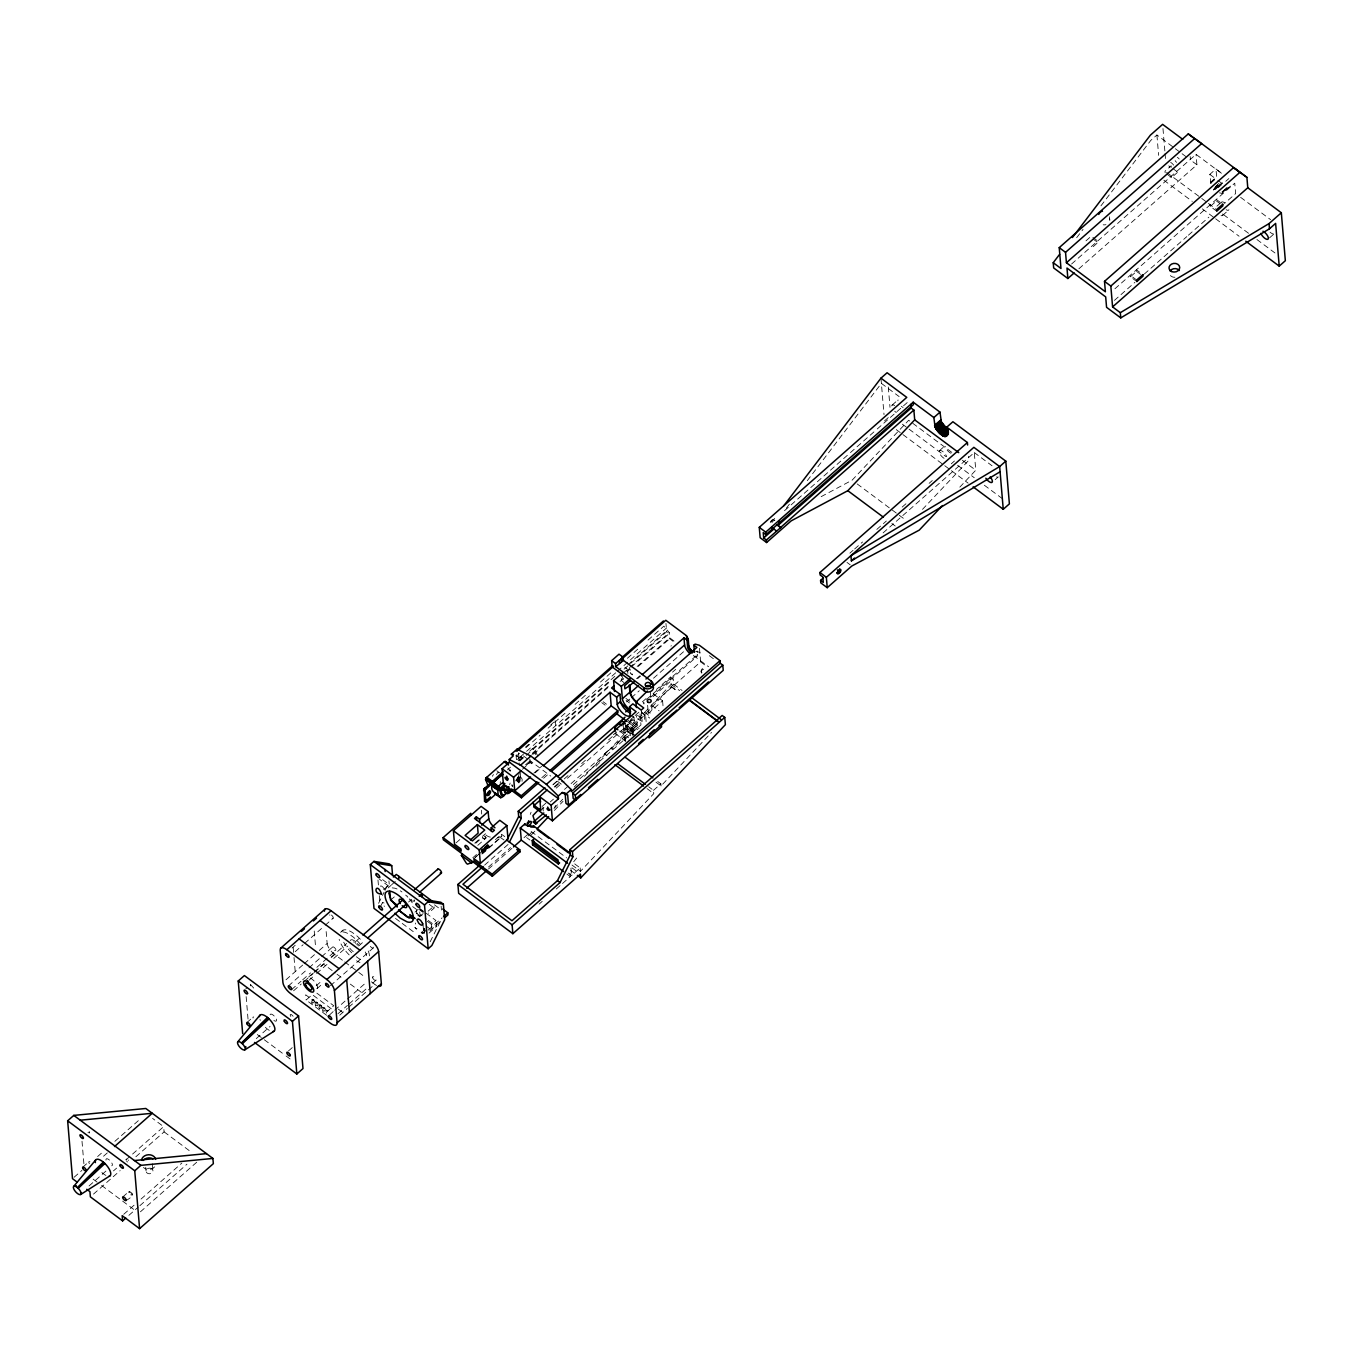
<?xml version="1.0" encoding="UTF-8"?>
<svg xmlns="http://www.w3.org/2000/svg" width="1353" height="1353" viewBox="0 0 1353 1353"><rect width="100%" height="100%" fill="white"/><g stroke="black" fill="none" stroke-linecap="round" stroke-linejoin="round"><path stroke-width="0.75" stroke-dasharray="5 3.75" d="M311.765 1000.171C313.389 996.738 315.993 1003.385 313.236 1004.027C310.108 1002.556 312.053 1000.611 313.896 999.901M312.036 1003.3L312.966 1002.302L314.15 1003.03M530.258 814.405L531.069 812.24M519.366 781.324L520.939 771.362M89.535 1132.833L89.146 1131.446M519.434 772.275L517.489 781.442L518.892 782.947M520.719 773.239L519.62 781.408L516.592 779.26M315.418 1002.81C317.245 999.512 319.629 1006.361 316.771 1006.75C313.862 1005.008 315.503 1003.266 317.549 1002.708M315.672 1005.939L316.72 1005.008L317.82 1005.837M319.071 1005.533C320.898 1002.235 323.282 1009.084 320.424 1009.473C317.515 1007.714 319.156 1005.989 321.202 1005.414M319.325 1008.645L320.373 1007.731L321.473 1008.543M322.724 1008.239C324.534 1004.958 326.936 1011.807 324.077 1012.179C321.168 1010.437 322.809 1008.712 324.855 1008.137M322.978 1011.367L324.027 1010.454L325.126 1011.266M326.377 1010.962C331.096 1009.423 324.382 1012.264 326.631 1014.09M1223.315 191.822L1222.097 193.361L1219.476 192.87M496.433 774.559L497.836 772.394L498.868 772.884M253.688 988.079L250.711 984.68L245.823 988.789M483.359 851.629L482.006 852.458L483.376 851.646M555.508 805.407L554.764 807.267M1226.241 187.712C1230.131 189.471 1234.426 180.625 1223.044 192.075M517.303 781.307L517.624 780.732A3.213 2.807 88.3 0 1 518.74 782.338L519.366 781.78M487.959 844.576L489.262 846.318L488.315 846.792M493.473 774.559L492.323 776.284M1229.336 186.968L1222.097 193.361M770.973 521.784L775.151 518.098M519.806 781.036L516.964 778.702M510.656 771.21L507.815 767.895M125.964 1200.568C142.809 1191.418 120.146 1190.386 132.188 1194.209M414.407 900.591L414.306 900.81A1.776 1.438 -4.8 0 0 414.322 901.555M378.586 903.314L384.083 892.27M384.996 890.443L388.666 883.086M380.244 907.068L382.967 901.622M430.186 941.773L441.433 919.177M522.055 781.307L522.157 779.311A3.332 2.909 88.3 0 0 521.176 777.857L518.656 775.979M487.706 847.925C483.055 849.938 489.871 848.432 486.167 845.811L488.112 847.418L487.029 845.067M500.627 781.628L500.12 783.015M510.132 783.032L509.658 784.774M89.518 1132.884L87.945 1132.63M250.39 984.764L250.39 985.897M130.125 1191.722L128.975 1191.503L128.941 1192.568M518.081 780.816L519.501 781.594M789.408 504.179L784.283 510.893L848.889 453.965M807.284 480.687L880.11 385.047M1076.667 237.722L1083.06 229.333M1100.936 205.842L1150.777 140.408L1156.916 134.996L1173.694 147.477M509.016 770.99L510.656 770.009M485.473 846.42C488.839 848.111 484.645 849.802 487.012 848.348M519.146 781.577L516.153 779.768M528.025 836.019L533.809 829.879M554.053 808.434L562.73 799.234M574.298 786.989L577.19 783.911M584.411 776.267L671.173 684.33L670.564 677.041L656.442 689.489M531.408 834.818L535.72 830.235M554.409 810.43L563.034 801.297M596.115 766.255L601.865 760.166M670.564 677.041L673.151 678.952L673.591 684.161L612.013 749.41L611.827 747.313L604.453 753.824L604.74 757.122M571.981 865.024L580.437 871.332L653.77 793.636L653.482 790.338L648.696 786.769M655.968 782.152L661.042 785.924L711.526 732.43M922.492 509.371L968.883 460.206L968.562 456.299M959.818 487.131L975.767 470.218L974.295 452.562L882.9 533.082M515.899 780.969L517.336 780.596L515.764 780.664M483.139 851.781C480.636 853.016 486.116 851.24 481.803 849.718M892.101 405.122L898.257 399.71M1089.723 237.536L1085.123 241.612L1085.241 243.168M884.541 420.884L890.68 415.472M850.462 452.579L875.679 430.355M877.251 428.969L907.203 402.585M292.062 948.047L295.208 945.273M1071.593 264.004L1196.035 154.36L1222.96 174.402M1092.869 237.384L1097.706 240.986L1097.841 242.559L1091.702 247.971L1091.567 246.415M1166.743 173.979L1171.58 177.581L1177.736 172.169L1177.6 170.596M516.423 759.591L516.068 755.448L519.231 752.657M525.539 747.093L528.685 744.319M550.772 724.853L553.935 722.079M519.569 753.3L516.389 756.107L518.977 758.035L525.065 752.657M525.911 747.719L540.185 735.136M548.1 728.151L567.144 711.39M575.059 704.389L587.76 693.21M600.444 682.03L613.129 670.851M627.403 658.285L640.087 647.106M648.019 640.121L663.883 626.135L669.261 632.578L669.667 638.785L674.318 642.252M295.191 951.7L303.089 944.749M304.662 943.345L323.638 926.636M325.21 925.249L333.109 918.281M517.015 759.54L521.395 756.868M526.588 751.321L615.767 672.745M617.34 671.359L666.454 628.08M507.46 769.857L510.521 767.151M518.182 760.403L522.562 757.731L520.82 756.395M529.683 751.152L532.761 748.446L535.331 750.357L535.703 754.737M518.943 760.826L523.56 756.767M537.767 756.276L535.348 750.577L532.778 748.649L615.683 675.587M628.046 664.695L666.674 630.65M519.924 760.944L524.66 756.784M526.232 755.38L609.848 681.709M624.054 669.194L666.64 631.665L665.947 623.378M1078.882 268.79L1196.915 164.778L1196.035 154.36M532.287 753.283L608.867 685.785M622.921 673.405L669.261 632.578M531.966 754.534L609.273 686.411M626.625 671.122L629.788 668.331M631.361 666.944L669.228 633.576L666.64 631.665M533.572 754.23L537.868 750.441M627.065 671.798L630.024 669.194L632.443 674.91L630.363 673.371L630.024 669.194M383.778 889.53L389.968 884.05M525.539 764.8L530.291 760.623M620.114 681.472L623.226 678.732M637.162 666.454L669.684 637.787L674.758 641.576M526.334 765.274L531.069 761.113M638.227 666.454L669.667 638.785M395.33 881.48L389.427 886.689L379.466 879.264M522.393 769.282L531.205 761.536L550.756 776.098M388.142 887.906L391.085 885.319M285.99 979.775L302.666 965.078M304.154 963.759L316.095 953.239M319.257 950.449L327.155 943.498L325.972 929.359M340.601 932.335L343.053 930.171M531.678 763.735L529.26 758.035L529.615 762.196L531.678 763.735L534.553 761.215M517.624 778.533L518.842 776.334M636.553 678.648L639.715 675.857M82.821 1167.132L88.977 1161.703M246.956 1022.496L253.112 1017.084M288.443 985.931L307.402 969.222M308.991 967.835L320.052 958.093M321.625 956.706L332.686 946.948M1210.952 183.602L1209.819 174.385L1215.958 168.973L1222.419 173.776M637.635 678.665L640.73 675.942M74.077 1177.279L81.924 1170.379M97.619 1156.544L103.893 1151.014M114.87 1141.34L138.412 1120.605M533.775 773.223L541.657 766.272M390.56 900.185L394.991 896.278M535.281 772.766L541.606 767.202M456.079 842.868L460.696 838.809M291.588 989.601L301.059 981.246M302.649 979.843L310.547 972.892M316.873 967.31L335.832 950.601A2.402 0.947 48.6 0 0 334.14 947.371A2.402 0.947 48.6 0 0 332.804 948.352A2.402 0.947 48.6 0 0 335.832 950.601M103.538 1156.223L109.813 1150.676M312.374 973.72L307.706 977.847A7.137 2.824 48.6 0 1 315.215 982.278A7.137 2.824 48.6 0 1 316.247 988.925M313.93 972.333L324.855 962.727M331.096 957.214L346.689 943.481M1210.546 182.3L1216.685 176.888L1215.958 168.973M1210.597 182.503L1216.685 176.888M293.567 990.785L301.245 984.02M304.273 981.348L313.236 973.467M314.725 972.147L323.671 964.266L335.341 972.942M331.586 957.298L334.749 954.508L343.07 960.715M1210.715 182.926L1216.736 177.091M1210.783 183.145L1215.4 179.086M308.873 980.367L315.097 974.887M316.653 973.517L327.544 963.911M333.768 958.431L347.789 946.085M626.608 701.903L629.771 699.112M631.361 697.725L639.276 690.757M653.516 678.208L683.569 651.723M355.179 941.942L361.42 936.445M541.86 777.671L546.612 773.493M543.602 778.263L549.927 772.681M1215.349 186.849L1219.763 182.554M1214.013 188.439L1219.966 182.79M1220.998 183.957C1198.758 202.087 1234.004 172.389 1218.36 187.103M1214.436 188.913L1220.575 183.501M1214.639 189.149L1220.795 183.72M1215.079 189.589L1221.218 184.177M1218.579 187.306L1221.658 184.6M1225.784 181.285L1228.862 178.579M474.734 843.173L480.89 837.761M482.412 836.408L485.49 833.702M358.663 946.001L364.904 940.504M408.572 902.011L411.701 899.271M475.799 843.223L481.939 837.811L485.439 838.606L485.017 833.482M89.044 1185.955L105.94 1171.072M256.258 1038.614L270.076 1026.437M316.23 985.762L322.454 980.282M672.509 672.137L675.688 669.346M477.761 845.371L485.439 838.606M316.991 988.671L323.232 983.174M642.303 701.936L647.005 697.793M1222.013 191.889L1226.799 187.881M646.497 699.501L697.488 654.581L697.184 650.996M1222.368 191.991L1227.154 187.966M1222.723 192.041L1227.492 187.999M333.126 1011.604L328.052 1016.357L306.116 1000.019L312.255 994.607L332.5 1009.693M650.489 697.387L696.846 656.543M113.466 1170.903L116.595 1168.129M126.015 1159.842L163.662 1126.66L152.585 1118.407M1114.906 288.781L1234.748 183.179L1235.627 193.614L1224.6 203.322M552.853 784.825L557.267 780.952M553.326 784.537L556.455 781.78M653.059 696.66L673.151 678.952M1136.858 281.61L1130.415 276.807L1136.554 271.378L1136.419 269.822L1139.649 272.224M1216.753 211.203L1210.292 206.4L1216.448 200.988L1216.313 199.432L1222.757 204.235M472.772 857.785L477.524 853.591M554.392 786.702L560.531 781.307M613.366 734.747L616.478 732.007M630.481 719.661L633.593 716.904M635.149 715.534L639.834 711.424L640.967 724.92L571.626 786.025M475.427 857.193L480.18 852.999M481.769 851.595L488.112 846.014M554.764 787.277L562.679 780.309M564.252 778.922L570.577 773.341M581.655 763.582L586.39 759.405M608.546 739.905L616.444 732.937M93.509 1194.09L120.18 1170.582M135.858 1156.764L164.102 1131.869L163.662 1126.66M473.905 858.631L476.966 855.925M478.505 854.572L489.262 845.101M495.418 839.672L501.557 834.26L504.787 836.661M330.453 985.677L373.107 948.081M628.705 722.603L631.766 719.897L632.798 720.659L565.605 779.869M482.395 849.583L484.34 850.868L482.953 848.652M483.461 848.703L484.848 850.411L484.205 848.043M414.999 912.108L417.942 909.504M484.848 850.411L485.761 849.616L484.34 847.908M556.235 788.122L564.032 781.239M481.753 853.946L501.726 836.357L501.557 834.26M939.472 450.65L944.09 446.591M1216.973 206.13L1221.59 202.071M482.378 853.861L501.895 836.577L497.616 837.642M654.649 702.376L700.634 661.854L699.501 648.358M1114.432 300.383L1134.896 282.354M1144.334 274.033L1186.835 236.589M1188.408 235.202L1208.872 217.173M542.164 806.422L548.253 801.061M629.974 729.368L634.895 725.039L636.181 726.003L631.327 730.958L629.974 729.368L631.327 730.958M646.125 721.538L645.635 715.754L662.598 700.803L653.398 693.954M621.095 730.671L625.323 733.8L628.282 731.195L622.651 727.001M630.041 729.994L634.895 725.039M419.312 916.81L423.303 913.495M631.276 730.332L636.181 726.003M540.777 810.295L543.94 807.521M550.265 801.94L553.428 799.149M564.505 789.391L637.263 725.293L636.451 715.568M629.534 714.773L642.201 721.42L644.654 719.255L644.011 711.712M625.593 739.77L624.376 740.852L624.122 737.842L626.05 737.284L625.932 735.778M428.14 911.161L434.042 905.969L434.212 908.049L428.309 913.241M484.611 865.125L508.424 844.154M1222.52 215.499L1228.659 210.087M416.318 929.037L414.965 927.465L416.318 929.037L418.77 926.873M488.518 867.002L510.538 847.604M488.501 868.981L511.924 848.348M523.949 837.744L528.245 833.955M424.047 928.327L423.472 929.883L424.757 930.847M849.887 553.157L853.05 550.35M854.639 548.963L862.571 541.978M876.829 529.412L886.333 521.04M902.18 507.071L908.523 501.489M929.122 483.342L932.285 480.552M951.294 463.791L954.474 461.001M425.028 931.54L422.559 933.705L421.273 932.741L424.91 928.868M421.273 932.741L424.96 929.494M426.398 926.264L432.03 930.458L431.522 924.403L435.937 920.514L424.774 912.21M122.819 1196.915L128.975 1191.503M288.493 1050.926L293.111 1046.867M334.715 1010.217L345.776 1000.459M347.349 999.072L366.308 982.363M422.559 933.705L427.43 928.733M428.157 930.137L442.11 917.841M429.797 930.915L440.114 921.833M429.07 933.063L436.444 926.568L435.937 920.514M337.962 1013.752L347.433 1005.397M349.023 1004.011L366.392 988.688M372.718 983.124L375.88 980.333M339.704 1015.173L347.264 1008.509M348.753 1007.19L366.832 991.259M368.422 989.872L374.73 984.308A9.809 3.89 48.6 0 0 376.557 985.474M123.749 1214.284L134.742 1204.61M141.016 1199.079L181.809 1163.123M128.89 1215.349L138.31 1207.045M139.883 1205.675L186.951 1164.189M140.424 1211.814L197.014 1161.956M995.148 479.639L998.226 476.933M1269.571 237.824L1274.188 233.765M653.482 790.338L660.856 783.827L657.676 781.459M573.689 861.76L576.666 858.022M539.086 904.125L542.215 901.369M556.269 888.989L560.954 884.862M562.51 883.492L570.306 876.609L569.799 870.554M568.159 873.006L571.541 875.526L580.149 867.95L573.384 862.91M483.765 851.291L482.615 849.447M483.038 852.035L481.702 849.752M487.807 847.654L486.945 845.473M487.655 847.401L488.991 846.623L487.604 844.881M132.154 1195.105L130.801 1194.834M485.49 849.785L484.053 850.563L485.761 849.616M821.17 496.652L852.136 480.163L908.675 420.259L952.292 452.731M512.432 786.228L511.924 784.74L512.043 785.738A3.247 2.841 88.3 0 0 512.398 786.55M500.661 837.659L504.009 839.993M484.34 850.868L482.057 849.498M633.525 735.119L628.282 731.195L627.741 724.126L635.606 730.992M392.218 887.856L394.991 888.211A19.618 7.78 48.6 0 1 401.959 891.965M695.679 651.233L699.941 652.417A8.913 3.535 48.6 0 1 697.099 654.514M637.415 715.449L644.654 719.255M520.956 777.704L519.129 777.704L518.892 779.869A3.332 2.909 88.3 0 0 519.873 781.324M356.313 956.74L359.002 958.617A19.618 7.78 48.6 0 0 362.452 960.292M1175.368 148.729L1180.391 152.483M1182.082 153.735L1187.105 157.472M1196.915 164.778L1190.454 159.975L1190.166 156.508M1209.819 174.385L1216.262 179.188M1217.886 180.389L1222.723 183.991M1240.616 197.335L1270.619 219.676M1172.899 168.567L1177.736 172.169M1216.448 200.988L1219.662 203.39M1166.624 172.406L1200.077 197.2M1201.752 198.451L1206.775 202.189M1208.449 203.424L1216.618 209.647M1223.484 214.637L1248.565 233.308M1256.92 239.532L1275.321 253.231M1163.851 180.203L1192.264 201.377M1202.293 208.852L1213.996 217.562M1215.67 218.797L1239.077 236.234M1093.004 238.957L1097.841 242.559M1136.554 271.378L1142.997 276.181M1136.723 280.037L1130.279 275.234L1130.415 276.807M881.395 383.373L899.136 396.581M974.295 452.562L992.037 465.77M962.355 460.24L975.767 470.218M902.383 424.182L907.406 427.92M909.081 429.172L945.865 456.553M957.552 465.28L974.278 477.727M984.308 485.203L1002.708 498.885M896.244 429.594L901.267 433.332M902.925 434.584L943.058 464.468M944.732 465.703L949.738 469.44M951.413 470.692L968.139 483.139M857.193 483.934L904.362 519.062M891.847 523.493L895.229 526.013M846.978 562.408L850.208 564.81M773.578 519.535L774.897 520.516M709.344 655.698L715.923 660.585M693.362 655.427L708.583 666.758M700.634 661.854L706.824 666.471M673.591 684.161L682.047 690.47M671.173 684.33L679.646 690.639M671.122 686.343L677.887 691.366M671.156 686.732L677.921 691.772M627.521 669.346L624.934 667.215L627.504 669.143L627.877 673.506M623.834 682.487L621.771 680.948L621.416 676.788M651.469 705.167L659.131 710.883M625.898 698.368L630.972 702.139M644.502 712.219L651.267 717.259M626.084 700.448L629.466 702.968M641.288 711.779L649.744 718.088M641.271 712.507L645.635 715.754M637.263 725.293L630.684 720.388L630.853 722.367L639.056 728.489M628.655 720.388L629.991 721.978L628.705 721.014M603.167 701.75L606.448 704.203M634.946 725.665L636.248 726.629M601.747 702.647L605.129 705.167M628.79 722.79L637.821 729.571M625.627 725.309L626.659 726.071M635.69 735.863L630.058 731.669L630.397 735.711M630.295 733.698L627.657 731.736L627.149 725.698L632.409 729.605L632.916 735.66M619.556 731.026L628.604 737.757M626.151 738.349L624.731 737.3L624.985 740.311M624.122 737.842L625.526 738.89M615.277 733.512L625.187 740.886M604.453 753.824L607.023 755.735M647.005 788.596L653.77 793.636M523.408 755.921L528.093 759.422M557.284 781.155L561.969 784.639M520.685 756.445L521.852 757.308M520.076 756.834L521.243 757.697M516.068 755.448L518.656 757.359L519.349 765.646M517.522 777.112L520.296 779.176M517.37 777.857L520.144 779.92M517.252 778.127L520.026 780.207M517.117 778.415L519.941 780.664M517.742 779.751L520.076 781.493M516.372 779.514L519.552 782.152M496.788 770.753L499.629 772.867M531.12 831.435L566.619 857.87M571.981 867.814L578.746 872.854M526.571 837.541L529.953 840.061M570.594 870.334L575.685 874.123M566.941 874.089L570.306 876.609M434.465 904.819L441.23 909.859M429.239 904.345L434.212 908.049M382.611 879.653L389.258 884.591L388.937 880.955M423.438 911.212L419.413 908.218L419.92 914.256L426.533 919.177M420.208 909.605L423.523 912.074M418.906 909.301L423.743 912.903M412.631 906.578L417.468 910.18M428.191 920.412L436.444 926.568M416.352 913.106L420.631 916.302M427.294 921.258L431.522 924.403M421.223 932.116L422.508 933.08M395.465 918.399L400.539 922.171M402.23 923.439L415.76 933.502M344.744 961.966L364.735 976.849M371.398 981.821L374.73 984.308M337.015 974.194L343.679 979.149M350.342 984.121L363.669 994.049M316.873 993.17L333.751 1005.736L327.612 1011.148L305.677 994.81L306.116 1000.019M338.267 1009.101L342.783 1012.45M257.273 1034.521L284.367 1054.697M286.058 1055.966L292.84 1061.006M164.102 1131.869L191.517 1152.299M93.137 1179.156L99.902 1184.196M101.593 1185.465L135.469 1210.681M482.378 837.608L484.729 839.604M412.276 902.806L409.198 898.781A19.618 7.78 48.6 0 0 405.663 895.094M487.503 844.948L488.619 847.113L487.334 845.388M486.59 845.456L487.909 847.57M485.913 846.048L487.52 848.094M485.304 846.589L486.64 848.703M486.556 848.788L485.067 846.826L486.37 848.906M484.678 847.113L486.116 849.041M484.509 847.384L485.795 849.126M482.75 848.821L484.188 851.003M481.38 850.09L482.92 852.119L481.161 850.242M481.042 850.327L482.581 852.322M621.382 674.758L623.801 680.474M416.386 910.67L417.113 914.002M369.454 955.844L369.115 953.544A19.618 7.78 48.6 0 0 367.695 949.823M1210.157 204.844L1210.292 206.4M1171.275 167.366L1171.157 165.793L1165.001 171.205L1165.136 172.778M1171.461 176.008L1171.58 177.581M1162.971 128.535L1164.899 151.451M1165.068 153.549L1165.593 159.789M1156.916 134.996L1158.625 155.341M1109.494 216.784L1109.798 220.268A5.344 4.33 -4.8 0 0 1109.02 218.137M888.295 386.992L890.003 407.338M880.955 378.163L884.016 414.627M701.125 671.189L701.226 672.238M662.598 700.803L663.071 706.587M660.856 783.827L661.042 785.924M650.336 691.671L650.827 697.455M651.537 704.964L652.061 711.204A1.962 1.59 -4.8 0 1 649.203 712.828A1.962 1.59 -4.8 0 1 649.051 710.071A1.962 1.59 -4.8 0 1 652.061 711.272M647.63 705.319L648.155 711.577M641.237 710.105L642.201 721.42M633.965 717.124L634.303 721.166A1.776 1.438 -4.8 0 1 631.665 722.536A1.776 1.438 -4.8 0 1 631.58 720.033A1.776 1.438 -4.8 0 1 634.303 721.166M633.018 729.064L633.356 733.106M626.76 724.988L627.268 731.026A1.776 1.438 -4.8 0 1 624.629 732.413A1.776 1.438 -4.8 0 1 624.562 729.91A1.776 1.438 -4.8 0 1 627.268 731.026M626.608 725.191L626.946 729.216M625.187 723.229L625.695 729.284M624.815 727.762L625.323 733.8M625.34 736.759L625.779 741.918M623.192 725.157L623.699 731.195M580.149 867.95L580.437 871.332M570.932 868.152L571.541 875.526M555.119 720.591L555.559 725.8M542.925 807.166L543.246 811.022M518.537 752.826L518.977 758.035M481.397 810.21L481.719 814.066M441.129 906.155L441.45 910.045M422.965 923.845L423.472 929.883M377.977 879.991L378.468 885.826M379.297 895.703L379.939 903.28M314.234 931.016L315.587 947.185M293.178 947.421L293.855 955.489M294.024 957.518L295.208 971.657M246.145 996.637L248.089 1019.79M152.365 1163.715L152.974 1171.005M145.735 1167.267L146.039 1170.903M82.009 1141.255L83.954 1164.426M415.608 923.034L415.625 924.048M1176.552 162.36A5.344 2.114 48.6 0 1 1175.148 160.652M1177.364 157.32A5.344 2.114 48.6 0 1 1179.224 158.994M1170.024 167.366A5.344 2.114 48.6 0 1 1168.823 165.759M1170.683 162.377A5.344 2.114 48.6 0 1 1173.677 165.134M1222.774 213.909A5.344 2.114 48.6 0 1 1221.032 215.601M1228.913 209.715A5.344 2.114 48.6 0 1 1226.19 209.732M1221.252 202.984A5.344 2.114 48.6 0 1 1224.854 202.95M1273.494 233.984A5.344 2.114 48.6 0 1 1270.078 232.158M1174.928 277.264A5.344 4.33 -4.8 0 1 1169.668 274.287M1105.959 224.649A5.344 4.33 -4.8 0 1 1103.185 224.784M154.699 1166.861A7.137 5.784 -4.8 0 1 143.401 1167.504M127.486 1162.024A2.402 0.947 48.6 0 1 126.675 1161.094M126.167 1160.113A2.402 0.947 48.6 0 1 126.844 1159.149M128.163 1159.978A2.402 0.947 48.6 0 1 128.586 1160.434M89.383 1163.614A2.402 0.947 48.6 0 1 89.975 1161.838M105.923 1175.419A10.706 4.245 48.6 0 1 101.137 1171.85M105.991 1160.164A4.465 1.759 48.6 0 1 109.965 1160.536A4.465 1.759 48.6 0 1 111.724 1165.796M424.521 929.41A1.776 1.438 -4.8 0 1 424.504 928.665M417.756 915.237A1.776 1.438 -4.8 0 1 419.126 916.573M626.54 725.715A1.776 1.438 -4.8 0 1 625.898 726.273M632.511 732.616A1.776 1.438 -4.8 0 1 632.071 730.349A1.776 1.438 -4.8 0 1 634.878 730.519M903.111 407.524A5.344 2.114 48.6 0 1 901.386 406.289M897.918 400.826A5.344 2.114 48.6 0 1 898.071 399.93M896.312 412.547A5.344 2.114 48.6 0 1 894.705 411.211M891.779 405.934A5.344 2.114 48.6 0 1 894.722 405.545M944.073 458.312A5.344 2.114 48.6 0 1 939.303 452.528A5.344 2.114 48.6 0 1 941.874 450.955A5.344 2.114 48.6 0 1 946.711 456.705M950.973 453.272A5.344 2.114 48.6 0 1 945.307 446.473M997.804 477.119A5.344 2.114 48.6 0 1 996.468 476.916M771.937 522.613A2.672 1.15 -53.3 0 1 772.935 521.294M773.375 520.905A2.672 1.15 -53.3 0 1 774.592 520.398M770.246 522.579A2.672 1.15 -53.3 0 1 772.631 519.603A2.672 1.15 -53.3 0 1 773.73 520.871M414.17 899.813A5.344 2.114 48.6 0 1 411.566 900.709A5.344 2.114 48.6 0 1 407.084 896.007M384.556 906.358A2.672 1.065 48.6 0 1 384.049 905.952M382.358 902.992A2.672 1.065 48.6 0 1 384.015 903.043M422.457 933.502A2.672 1.065 48.6 0 1 424.656 933.35M380.379 886.266A2.672 1.065 48.6 0 1 381.664 886.181M382.155 886.503A2.672 1.065 48.6 0 1 384.218 889.496M253.028 1018.014A2.402 0.947 48.6 0 1 253.704 1017.033M290.81 1016.458A2.402 0.947 48.6 0 1 290.98 1014.513M291.385 1014.682A2.402 0.947 48.6 0 1 293.111 1016.306M269.298 1030.377A10.706 4.245 48.6 0 1 265.273 1027.231M260.317 1020.331A10.706 4.245 48.6 0 1 259.962 1019.502M270.11 1014.75A4.465 1.759 48.6 0 1 273.424 1015.291A4.465 1.759 48.6 0 1 276.536 1020.044A4.465 1.759 48.6 0 1 273.881 1020.483M644.062 702.714A9.809 3.89 48.6 0 1 643.943 704.017M701.97 672.83A3.569 2.892 -4.8 0 1 705.522 668.027M701.48 673.101A3.569 2.892 -4.8 0 1 705.251 669.025M670.902 646.125A3.569 2.892 -4.8 0 1 671.409 645.669M697.488 654.581A8.913 3.535 48.6 0 1 693.125 656.053M643.419 702.224A8.913 3.535 48.6 0 1 643.301 703.408M334.749 954.508A9.809 3.89 48.6 0 1 327.155 943.498M359.983 962.457A19.618 7.78 48.6 0 1 356.549 960.782M349.192 954.914A19.618 7.78 48.6 0 1 339.146 939.32M342.867 931.929A19.618 7.78 48.6 0 1 349.243 934.246L352.93 936.817A19.618 7.78 48.6 0 1 360.05 943.92M365.242 951.988A19.618 7.78 48.6 0 1 366.646 955.708M331.434 915.051A2.402 0.947 48.6 0 1 333.295 917.875A2.402 0.947 48.6 0 1 331.367 917.622A2.402 0.947 48.6 0 1 329.828 914.848M373.191 947.134A2.402 0.947 48.6 0 1 372.515 948.115A2.402 0.947 48.6 0 1 370.401 946.322M353.251 951.683A7.137 2.824 48.6 0 1 348.009 944.884M353.556 941.891A4.465 1.759 48.6 0 1 354.317 942.212M355.146 942.737A4.465 1.759 48.6 0 1 355.991 943.447M356.786 944.293A4.465 1.759 48.6 0 1 357.48 945.206M351.645 952.749A19.618 7.78 48.6 0 1 343.679 942.195M341.632 931.625A19.618 7.78 48.6 0 1 351.712 932.082L355.399 934.652A19.618 7.78 48.6 0 1 362.503 941.756M350.292 940.555A7.137 2.824 48.6 0 1 358.765 945.121M486.573 837.981A12.481 4.955 48.6 0 1 484.222 835.985M490.344 837.05A8.033 3.18 48.6 0 1 484.848 834.091M152.094 1168.992L151.401 1168.535A3.484 2.824 -4.8 0 0 146.073 1170.666A3.484 2.824 -4.8 0 0 150.521 1173.626A3.484 2.824 -4.8 0 0 152.094 1168.992M372.65 977.813A2.402 0.947 48.6 0 0 375.66 980.468A2.402 0.947 48.6 0 0 374.46 977.407A2.402 0.947 48.6 0 0 372.65 977.813"/><path stroke-width="1.5" d="M495.672 793.247C485.27 788.139 497.904 777.129 502.927 774.728M505.007 794.126C497.211 805.965 494.386 783.049 503.908 782.897M381.461 894.012C371.872 893.961 376.861 881.141 381.478 893.91M547.694 807.081C551.99 815.47 542.485 804.629 550.011 809.973M487.74 784.909L485.558 779.548L486.184 777.84L504.246 761.824L505.633 761.993M511.316 788.985L503.231 796.021L501.185 795.057L499.46 789.053L504.94 783.658M502.826 796.156L500.695 790.203L504.821 785.873M505.109 790.778L505.836 789.459L507.561 789.864A3.332 2.909 88.3 0 1 508.525 791.302L508.305 793.484L506.242 793.315A3.332 2.909 88.3 0 1 505.278 791.877C505.193 789.239 503.959 793.332 505.734 792.165M512.111 789.408L511.383 790.727L509.658 790.321A3.332 2.909 88.3 0 1 508.677 788.867L508.914 786.702M496.365 793.619L486.945 801.923L484.611 801.433L483.985 788.867L503.231 771.7M486.082 802.38L485.034 789.915L502.859 773.916M910.857 404.446L911.161 408.048L913.867 410.06L914.696 419.853L847.824 490.699L791.184 520.854L766.593 542.519L766.39 540.016L780.664 527.653L778.06 525.336L779.666 521.006M508.305 788.139L508.322 789.34L509.371 788.985M506.766 840.382L518.673 816.485L518.233 811.276L544.921 787.75M509.337 842.31L521.243 818.396L520.804 813.187L518.233 811.276M483.072 866.495L462.946 884.219L511.975 920.733L557.453 880.668L570.273 854.91L569.833 849.701L722.181 715.466L724.751 717.394L725.377 724.684L580.758 877.894L577.376 875.374M580.758 877.894L580.437 874.123L512.855 933.671L512.111 924.809L560.041 882.579L572.86 856.838L572.42 851.629L569.833 849.701M506.851 790.896L506.597 789.408M506.665 786.127L506.36 787.869L508.001 786.905M507.341 793.568L510.538 792.148L508.051 792.909M783.861 505.684L880.955 378.163L887.094 372.751L939.997 412.141L941.333 421.815L947.709 429.459L940.893 434.364L935.092 427.007L933.858 417.553L913.207 402.179L765.73 532.135L765.933 534.621L913.41 404.665L913.207 402.179M1074.164 272.951L1067.855 278.498L1053.666 267.928L1053.226 262.719L1059.619 254.313M1072.405 237.536L1150.338 135.199L1162.616 124.358L1182.759 139.359M73.603 1186.513L95.742 1159.876M237.739 1041.878L259.877 1015.24M537.158 828.712L548.658 816.535M942.432 505.548L919.228 530.139L851.815 566.011L827.241 587.676L820.781 582.872L820.578 580.386L823.487 577.816M77.375 1187.596L78.186 1188.323A5.344 2.114 48.6 0 1 80.216 1194.665A5.344 2.114 48.6 0 1 73.688 1188.78A5.344 2.114 48.6 0 1 77.375 1187.596L103.318 1162.075L104.925 1163.512A10.706 4.245 48.6 0 1 109.136 1176.163M241.511 1042.977L242.322 1043.704A5.344 2.114 48.6 0 1 244.352 1050.029A5.344 2.114 48.6 0 1 237.824 1044.144A5.344 2.114 48.6 0 1 241.511 1042.977L267.454 1017.439L269.061 1018.894A10.706 4.245 48.6 0 1 272.748 1031.561M77.781 1187.951L104.13 1162.768M241.916 1043.315L268.266 1018.132M78.186 1188.323L104.925 1163.512M242.322 1043.704L269.061 1018.894M533.843 821.677L543.821 812.95M539.12 809.111L532.93 815.605L535.45 823.842L546.409 814.878M77.256 1182.201L72.504 1178.666L67.65 1120.808L73.789 1115.396L145.82 1108.479L212.911 1158.439L213.351 1163.665L139.596 1228.642L122.176 1215.67L122.616 1220.88L125.761 1218.106M1053.226 262.719L1060.972 268.469L1059.23 247.633L1188.272 133.913L1201.616 143.638L1066.418 262.753L1105.384 291.774L1104.505 281.356L1233.564 167.637L1246.908 177.361L1247.77 187.779L1281.325 212.759L1285.35 260.706L1279.211 266.118L1245.775 241.223M242.661 1033.624L238.229 980.993L244.386 975.564L298.573 1015.934L302.987 1068.566L296.848 1073.994L254.516 1042.453M425.603 899.796L440.79 902.248L443.378 904.176L444.68 919.769L431.861 945.51L428.174 948.757L373.986 908.387L370.299 864.618L373.986 861.371L389.19 863.823L391.761 865.734L392.59 875.476M1066.418 262.753L1065.538 252.334L1194.598 138.615L1188.272 133.913M280.917 948.013L325.16 909.013M766.593 542.519L760.149 537.716L759.27 527.332L906.764 397.376L880.955 378.163M301.448 931.439L304.442 928.818M313.389 920.919L316.551 918.146M611.657 660.67L619.031 654.175L623.158 657.27L623.429 660.382L651.672 681.438A5.344 4.33 -4.8 0 1 651.723 687.459A5.344 4.33 -4.8 0 1 644.299 687.933L615.784 666.691L615.53 663.562L611.657 660.67L612.182 666.928L644.434 690.96A5.344 4.33 -4.8 0 0 651.368 691.062A5.344 4.33 -4.8 0 0 652.822 685.514M286.819 949.721L331.062 910.721L371.06 940.521A9.809 3.89 48.6 0 1 378.637 951.531L381.36 983.851L337.1 1022.834A9.809 3.89 48.6 0 1 330.487 1023.291L290.489 993.491A9.809 3.89 48.6 0 1 282.912 982.481L280.206 950.161A9.809 3.89 48.6 0 1 286.819 949.721L326.817 979.504A9.809 3.89 48.6 0 1 334.394 990.514L337.1 1022.834M538.866 782.44L521.463 797.78L521.294 795.784L514.715 790.896L513.582 777.282L520.956 770.787L509.472 762.229L509.235 759.49L513.21 755.989L511.316 754.179L516.981 749.19L530.866 756.107L556.675 775.32L571.169 789.543L571.338 791.623L719.999 660.636L699.349 645.263L695.087 644.096L693.852 645.178L694.461 652.315M515.95 750.898L612.689 665.659M622.211 657.27L663.444 620.942M615.53 663.562L623.158 657.27M518.74 749.883L613.619 666.268M623.107 657.913L665.794 620.283L686.445 635.656L688.254 639.005L688.846 646.142A4.735 1.877 48.6 0 0 693.379 652.011M615.784 666.691L623.429 660.382M766.39 540.016L763.684 538.004L773.865 529.023L771.802 527.941M778.06 525.336L911.161 408.048M521.463 797.78L503.401 784.317L502.098 768.741L509.472 762.229M780.766 527.349L913.867 410.06M393.368 877.048L396.311 874.444L432.605 901.47M509.235 759.49L520.601 765.155L530.866 756.107M614.025 685.836L611.573 688L619.962 694.241L620.553 701.395A8.913 3.535 48.6 0 0 630.616 713.116M506.665 840.01L519.789 849.802L519.975 851.883L492.323 876.254L443.294 839.739L443.107 837.659L470.759 813.288L470.945 815.369M485.778 801.061L490.496 796.9M534.367 758.965L610.051 692.279L616.63 697.167L617.239 704.321A8.913 3.535 48.6 0 0 624.122 714.333A8.913 3.535 48.6 0 0 630.143 713.927L629.534 706.773L632.849 703.864L641.237 710.105L643.707 707.94L635.961 702.173L647.444 690.994M443.107 837.659L461.17 851.105L461.001 849.024L454.54 844.221L453.407 830.725L481.076 806.354L488.162 811.631L488.771 818.785A8.033 3.18 48.6 0 0 494.961 827.799M629.94 709.767A9.809 3.89 48.6 0 1 622.363 698.74L621.331 686.394L630.346 678.462M630.532 680.508L624.646 685.717L624.9 688.846L629.906 685.481L630.515 692.618A8.913 3.535 48.6 0 0 637.398 702.63M479.858 822.793L479.554 819.225L476.341 816.823L474.497 818.447L492.56 831.892L494.403 830.268L491.173 827.867L499.781 820.29L506.868 825.567L508.001 839.063L480.349 863.434L473.905 858.631L474.074 860.711L492.137 874.173L492.323 876.254M933.858 417.553L939.997 412.141M616.63 697.167L619.962 694.241M629.906 685.481L634.54 681.388M642.269 674.589L683.992 637.821L687.02 640.087L687.612 647.224A4.735 1.877 48.6 0 0 692.144 653.093M479.554 819.225L488.162 811.631M513.497 789.864L510.639 791.065L512.161 789.459M514.715 790.896L530.528 776.96M543.196 765.798L611.201 705.877L610.051 692.279M477.406 824.603L465.111 835.427L472.434 840.889L484.729 830.065L477.406 824.603L478.116 833.16L470.438 839.925M687.02 640.087L688.254 639.005M622.363 698.74L629.872 692.144L629.263 684.99M114.531 1146.532L152.263 1113.282L80.25 1120.199M617.239 704.321L620.553 701.395M630.515 692.618L638.227 685.802M645.956 679.003L684.584 644.958L683.992 637.821M934.568 425.468L940.724 420.056M934.619 425.671L940.775 420.259M481.6 825.093L488.771 818.785M934.754 426.094L940.825 420.479M934.822 426.313L940.961 420.901M934.906 426.55L941.045 421.121M934.991 426.77L941.13 421.358M935.194 427.227L941.231 421.578M935.295 427.463L941.434 422.051M935.413 427.7L941.553 422.288M935.532 427.954L941.688 422.525M935.667 428.191L941.806 422.779M687.612 647.224L688.778 645.787M935.802 428.427L941.942 423.015M935.938 428.681L942.094 423.269M936.09 428.918L942.229 423.506M936.242 429.172L942.381 423.76M936.394 429.425L942.551 423.996M362.976 935.075L403.532 899.339M414.458 889.716L437.848 869.1M936.564 429.662L942.72 424.25M521.294 795.784L537.107 781.848M549.775 770.703L617.78 710.782L611.201 705.877M936.733 429.916L942.889 424.504M936.919 430.153L943.058 424.741M937.088 430.406L943.244 424.994M937.274 430.643L943.43 425.231M937.46 430.897L943.616 425.485M551.517 771.295L617.949 712.76L617.78 710.782M937.663 431.133L943.802 425.721M937.849 431.37L944.005 425.958M938.052 431.607L944.208 426.195M938.255 431.844L944.411 426.432M938.475 432.081L944.614 426.669M938.678 432.317L944.817 426.888M938.897 432.537L945.037 427.125M939.1 432.757L945.257 427.345M939.32 432.977L945.476 427.565M939.54 433.18L945.696 427.768M941.57 434.871C946.779 439.302 950.432 434.025 946.762 427.159L952.901 421.747L1005.803 461.153L1009.389 503.874L1003.25 509.286L973.145 486.877M652.078 686.918L696.896 647.427L693.852 645.178M939.76 433.4L945.916 427.988M368.016 937.764L405.46 904.768M419.498 892.388L441.332 873.159M473.161 861.979L467.495 864.178L466.43 863.366L461.39 855.367L462.438 854.014M939.997 433.603L946.136 428.191M940.217 433.806L946.356 428.394M940.436 433.992L946.593 428.58M625.678 711.898L628.13 709.733L630.701 711.644M940.656 434.178L946.812 428.766M940.893 434.364L947.032 428.952M941.113 434.55L947.269 429.121M941.333 434.719L947.489 429.307M941.789 435.04L947.929 429.628M1279.211 266.118L1275.625 223.397L1269.469 228.809L1120.758 317.887L1120.318 312.678L1112.589 306.911L1110.83 286.058L1239.889 172.355L1233.564 167.637M942.009 435.192L948.385 429.916M419.176 896.261L422.119 893.673L422.424 897.327M520.601 765.155L546.409 784.368L556.675 775.32M942.449 435.463L947.066 431.404M942.669 435.598L947.286 431.539M942.889 435.717L947.506 431.658M943.109 435.835L947.709 431.776M326.817 979.504L371.06 940.521M943.312 435.937L948.132 431.979M943.717 436.14L948.335 432.081M557.487 776.673L625.018 717.175M943.92 436.224L948.538 432.148M944.326 436.359L947.388 433.653M944.512 436.41L947.76 433.755M615.108 731.483L614.769 727.457L622.143 720.963L625.187 723.229M944.868 436.512L948.115 433.839M945.223 436.562L948.453 433.873M480.349 863.434L479.216 849.938L506.868 825.567M520.804 813.187L547.069 790.051M558.857 779.768L636.113 711.678L629.534 706.773M719.999 660.636L720.202 663.224L722.79 665.152L723.229 670.361L552.43 820.831L534.367 807.386L534.198 805.407L540.524 799.826M296.848 1073.994L292.434 1021.346L298.573 1015.934M428.174 948.757L424.504 904.971L428.191 901.724L443.378 904.176M334.394 990.514L378.637 951.531M563.558 871.569L521.277 840.095L520.262 828.002L524.863 823.943L527.45 825.871L533.826 826.091L570.002 853.033M1112.589 306.911L1247.77 187.779M512.855 933.671L458.65 893.318L457.906 884.456L479.554 865.379M552.43 820.831L551.128 805.255L558.501 798.744L558.265 796.004L562.239 792.503L565.08 792.959L565.943 803.327L568.531 805.255L580.809 794.414M139.596 1228.642L134.742 1170.785L140.881 1165.356L212.911 1158.439M562.239 792.503L565.503 794.532L571.169 789.543M820.578 580.386L823.284 582.399L822.827 576.987L820.121 574.974L819.918 572.505L967.395 442.532L946.762 427.159M572.725 793.179L575.296 795.107L575.735 800.316L573.165 798.388L572.725 793.179L720.202 663.224M466.65 888.245L486.945 870.351M513.48 846.978L521.277 840.095M575.296 795.107L722.79 665.152M827.241 587.676L826.362 577.308L973.856 447.336L999.647 466.565L1003.25 509.286M588.521 787.632L597.908 779.362M638.582 743.524L643.267 739.381M649.525 733.867L654.226 729.741M658.911 725.597L672.999 713.2M673.828 712.743L676.906 710.021M679.138 707.788L708.498 681.912M443.53 916.59L447.809 912.801L442.752 909.03M492.137 874.173L519.789 849.802M444.833 917.672L447.995 914.899L447.809 912.801M532.219 840.602L533.437 839.52L533.792 843.697L559.601 862.91L558.366 863.992L532.558 844.779L532.219 840.602L558.011 859.831L558.366 863.992M1005.803 461.153L999.647 466.565L850.952 555.643L851.375 560.852L854.538 558.079M532.558 844.779L533.792 843.697M1120.318 312.678L1269.029 223.6L1281.325 212.759M572.42 851.629L724.751 717.394M614.499 691.484L613.586 680.627L622.363 673.033M244.859 1049.843L274.135 1031.172M80.723 1194.479L109.999 1175.808M851.375 560.852L1000.087 471.774M501.337 795.175L503.231 796.021M506.699 776.115C511.13 786.922 499.984 772.817 507.984 778.888M134.437 1160.553L206.451 1153.635M535.619 823.859L533.217 821.931M530.714 827.021L533.911 827.14L533.826 826.091M511.316 754.179L513.464 754.517M565.503 794.532L567.651 794.871L568.531 805.255M376.574 863.282L391.761 865.734M776.588 531.036L771.565 527.264M651.267 681.134L651.808 684.449M1195.291 138.919L1246.908 177.361M1059.23 247.633L1065.538 252.334M1104.505 281.356L1110.83 286.058M1120.758 317.887L1106.568 307.317L1105.689 296.899L1066.993 268.063L1067.855 278.498M914.696 419.853L958.719 452.646M847.824 490.699L883.391 517.184M776.791 524.761L780.664 527.653M837.422 569.934L840.01 571.845M759.27 527.332L765.73 532.135M819.918 572.505L826.362 577.308M765.933 534.621L763.227 532.592L763.684 538.004M692.178 698.013L720.929 719.424M689.726 700.178L718.46 721.589M689.759 700.583L718.494 721.995M613.586 680.627L621.331 686.394M616.968 713.978L627.115 721.538M619.184 723.567L621.991 725.665M614.769 727.457L617.949 729.825M625.187 757.274L652.873 777.89M617.814 763.769L645.499 784.385M614.888 764.665L643.622 786.076M558.501 798.744L520.956 770.787M505.244 761.333L508.271 763.498M504.855 761.418L508.457 763.887M504.246 761.824L508.508 765.003M502.098 768.741L513.582 777.282M551.128 805.255L539.644 796.697L540.777 810.295L534.198 805.407M486.776 777.231L493.862 782.508M500.576 787.514L501.862 788.461M493.794 782.778L499.342 786.905M486.184 777.84L498.868 787.378M499.984 788.122L501.27 789.087M486.048 778.026L491.613 782.44M493.101 783.522L498.648 787.649M499.849 788.309L501.033 789.459M485.828 778.398L491.494 782.626M499.629 788.681L500.914 789.645M485.727 778.601L491.41 782.829M492.898 783.81L498.445 787.936M500.83 789.831L499.545 788.867L500.695 790.203M485.659 778.77L491.274 783.184M492.695 784.097L498.242 788.224M492.526 784.385L498.073 788.511M485.558 779.548L491.24 783.776M492.391 784.689L497.938 788.816M499.358 789.831L500.661 790.778M492.272 784.977L497.819 789.103M492.171 785.247L497.718 789.374M492.12 785.501L497.667 789.645M492.086 785.975L497.633 790.101M502.555 794.6L503.857 795.564M501.675 795.175L503.096 796.088M534.536 821.153L537.124 823.064M495.452 793.365L500.999 797.492M533.623 821.795L536.431 823.605M495.249 793.45L500.796 797.577M533.42 821.88L535.991 823.808M494.369 793.23L500.593 797.627M484.831 787.903L485.998 788.765M484.239 788.495L485.406 789.357M484.103 788.681L485.27 789.543M485.135 789.729L483.985 788.867L484.932 790.101M483.681 789.425L484.848 790.287M483.63 789.611L484.78 790.473M537.209 829.592L548.743 838.183M556.979 844.323L568.514 852.914M483.545 790.22L484.712 791.082M518.673 816.485L521.243 818.396M570.273 854.91L572.86 856.838M484.459 801.027L486.336 802.312M520.262 828.002L567.634 863.265M516.778 849.515L519.975 851.883M557.453 880.668L560.041 882.579M453.407 830.725L479.216 849.938M461.39 855.367L471.774 863.113M457.906 884.456L512.111 924.809M373.986 861.371L429.07 902.265M370.299 864.618L424.504 904.971M413.139 918.941L410.094 916.674L409.908 914.594L415.151 918.501L407.524 917.249L398.509 910.011L409.113 917.909M320.001 920.48L359.999 950.263M299.114 938.881L339.113 968.68M238.229 980.993L292.434 1021.346M73.789 1115.396L140.881 1165.356M67.65 1120.808L134.742 1170.785M86.761 1189.287L89.924 1191.638L90.363 1196.847L122.616 1220.88M620.824 702.731L628.13 709.733M546.409 784.368L558.265 796.004M394.822 913.258L400.2 918.146L407.168 921.9A19.618 7.78 48.6 0 0 408.589 906.053L405.511 902.028A19.618 7.78 48.6 0 0 391.305 891.458L388.531 891.103A19.618 7.78 48.6 0 0 391.896 910.011M422.593 923.389L422.593 925.012L421.459 925.148A4.008 1.59 48.6 0 1 418.652 923.067L416.978 919.752L418.314 918.958A4.008 1.59 48.6 0 1 421.104 921.038L422.643 923.575M539.238 796.951L540.625 801.889M388.734 892.862L391.118 900.016L397.19 907.068L397.004 904.988L390.56 900.185L389.799 891.103M1269.029 223.6L1269.469 228.809M967.395 442.532L967.615 445.019M686.445 635.656L686.749 639.225M661.397 724.802L661.583 726.899L649.085 737.909L648.916 735.812M644.434 690.96L644.045 687.73L644.163 690.74M635.961 702.173L636.417 707.534M622.194 657.93L622.448 661.059M621.162 658.708L621.433 661.837M621.365 673.828L621.551 675.874M619.2 660.315L619.471 663.444M524.863 823.943L524.947 824.992M516.981 749.19L517.15 751.27M489.431 790.828L489.448 790.93A2.706 1.167 -53.3 0 1 488.382 793.348A2.706 1.167 -53.3 0 1 486.387 794.769M491.173 827.867L491.477 831.435M476.341 816.823L476.628 820.392M398.78 876.287L398.966 878.385M385.013 869.455L385.182 871.535M367.576 961.29L370.299 993.592M346.689 979.69L349.395 1012.01M1262.958 231.245A5.344 2.114 48.6 0 1 1268.082 236.86A5.344 2.114 48.6 0 1 1265.968 239.007A5.344 2.114 48.6 0 1 1260.895 233.342M1098.822 214.434A5.344 4.33 -4.8 0 1 1100.141 212.438M1101.224 211.694A5.344 4.33 -4.8 0 1 1102.509 211.186M1170.108 270.972A5.344 4.33 -4.8 0 1 1179.359 270.532M143.097 1160.468A7.137 5.784 -4.8 0 1 153.041 1158.828M141.541 1160.181A7.137 5.784 -4.8 0 1 148.39 1154.752A7.137 5.784 -4.8 0 1 155.663 1159.386M95.386 1162.599A10.706 4.245 48.6 0 1 103.318 1162.075M81.383 1192.72A4.465 1.759 48.6 0 1 80.554 1192.856M75.565 1185.955A4.465 1.759 48.6 0 1 76.394 1185.803M623.412 724.43A1.776 1.438 -4.8 0 1 624.477 723.703M990.142 476.933A5.344 2.114 48.6 0 1 991.732 482.514A5.344 2.114 48.6 0 1 985.83 478.235M839.621 568.936A2.672 1.15 -53.3 0 1 838.843 571.237A2.672 1.15 -53.3 0 1 836.847 572.911M400.37 903.601A5.344 2.114 48.6 0 1 401.046 899.373A5.344 2.114 48.6 0 1 406.763 906.036A5.344 2.114 48.6 0 1 402.179 905.715M259.421 1016.661A10.706 4.245 48.6 0 1 267.454 1017.439M245.722 1046.512A4.465 1.759 48.6 0 1 245.84 1047.357M528.719 820.696A2.706 1.167 -53.3 0 1 527.044 823.351M689.793 653.567A8.913 3.535 48.6 0 1 684.584 644.958M635.589 701.598A9.809 3.89 48.6 0 1 629.872 692.144M692.246 651.402A8.913 3.535 48.6 0 1 688.136 646.058M324.449 911.178A9.809 3.89 48.6 0 1 331.062 910.721M381.36 983.851A9.809 3.89 48.6 0 1 378.214 986.168M308.044 982.007A7.137 2.824 48.6 0 1 307.452 980.621M437.662 869.675A2.672 1.065 48.6 0 1 439.302 869.438A2.672 1.065 48.6 0 1 441.484 872.262A2.672 1.065 48.6 0 1 440.232 873.006M645.855 686.631A2.672 2.165 -4.8 0 1 650.522 686.681M126.133 1200.026L126.1 1200.365A2.402 0.947 48.6 0 1 123.495 1199.147A2.402 0.947 48.6 0 1 123.292 1196.847A2.402 0.947 48.6 0 1 126.049 1199.621L126.133 1200.026M290.269 1055.408L290.235 1055.729A2.402 0.947 48.6 0 1 287.631 1054.511A2.402 0.947 48.6 0 1 287.428 1052.211A2.402 0.947 48.6 0 1 290.185 1055.002L290.269 1055.408M502.792 790.22C505.396 792.384 505.515 784.436 502.792 790.22M1142.879 274.625L1136.723 280.037L1136.858 281.61L1142.997 276.181L1142.879 274.625M1222.757 204.235L1216.618 209.647L1216.753 211.203L1222.892 205.791L1222.757 204.235M534.486 807.301L533.099 802.363L534.486 807.301M247.565 993.373L247.498 992.984A2.402 0.947 48.6 0 0 244.673 990.108A2.402 0.947 48.6 0 0 245.096 992.645A2.402 0.947 48.6 0 0 247.565 993.373M83.429 1138.008L83.362 1137.619A2.402 0.947 48.6 0 0 80.537 1134.727A2.402 0.947 48.6 0 0 80.96 1137.264A2.402 0.947 48.6 0 0 83.429 1138.008M1171.799 271.598A5.344 4.33 -4.8 0 0 1179.715 267.454A5.344 4.33 -4.8 0 0 1171.58 264.089A5.344 4.33 -4.8 0 0 1171.799 271.598M120.231 1165.998A2.402 0.947 48.6 0 0 123.241 1168.248A2.402 0.947 48.6 0 0 121.55 1165.018A2.402 0.947 48.6 0 0 120.231 1165.998M82.939 1168.535A2.402 0.947 48.6 0 0 85.966 1170.785A2.402 0.947 48.6 0 0 84.275 1167.538A2.402 0.947 48.6 0 0 82.939 1168.535M488.704 795.057A2.706 1.167 -53.3 0 0 490.361 791.184A2.706 1.167 -53.3 0 0 487.131 793.788A2.706 1.167 -53.3 0 0 488.704 795.057M839.063 573.351A2.672 1.15 -53.3 0 0 840.703 569.528A2.672 1.15 -53.3 0 0 837.507 572.082A2.672 1.15 -53.3 0 0 839.063 573.351M376.269 875.171A2.672 1.065 48.6 0 0 379.635 877.657A2.672 1.065 48.6 0 0 377.758 874.072A2.672 1.065 48.6 0 0 376.269 875.171M378.806 907.102A2.672 1.065 48.6 0 0 382.155 910.062A2.672 1.065 48.6 0 0 380.836 906.679A2.672 1.065 48.6 0 0 378.806 907.102M418.99 937.274A2.672 1.065 48.6 0 0 422.339 939.76A2.672 1.065 48.6 0 0 420.462 936.158A2.672 1.065 48.6 0 0 418.99 937.274M416.217 904.836A2.672 1.065 48.6 0 0 419.565 907.474A2.672 1.065 48.6 0 0 417.857 903.939A2.672 1.065 48.6 0 0 416.217 904.836M284.367 1021.38A2.402 0.947 48.6 0 0 287.377 1023.612A2.402 0.947 48.6 0 0 285.686 1020.382A2.402 0.947 48.6 0 0 284.367 1021.38M247.075 1023.9A2.402 0.947 48.6 0 0 250.102 1026.149A2.402 0.947 48.6 0 0 248.411 1022.919A2.402 0.947 48.6 0 0 247.075 1023.9M529.463 825.415A2.706 1.167 -53.3 0 0 531.12 821.525A2.706 1.167 -53.3 0 0 527.873 824.146A2.706 1.167 -53.3 0 0 529.463 825.415M648.324 702.41A1.962 1.59 -4.8 0 0 651.199 700.837A1.962 1.59 -4.8 0 0 648.188 699.653A1.962 1.59 -4.8 0 0 648.324 702.41M305.964 985.728A4.465 1.759 48.6 0 0 311.562 989.889A4.465 1.759 48.6 0 0 308.433 983.902A4.465 1.759 48.6 0 0 305.964 985.728M285.855 955.032A2.402 0.947 48.6 0 0 288.865 957.281A2.402 0.947 48.6 0 0 287.174 954.034A2.402 0.947 48.6 0 0 285.855 955.032M325.853 984.815A2.402 0.947 48.6 0 0 328.864 987.064A2.402 0.947 48.6 0 0 327.172 983.834A2.402 0.947 48.6 0 0 325.853 984.815M328.407 1016.813A2.402 0.947 48.6 0 0 331.417 1019.452A2.402 0.947 48.6 0 0 330.2 1016.407A2.402 0.947 48.6 0 0 328.407 1016.813M288.561 987.352A2.402 0.947 48.6 0 0 291.588 989.601A2.402 0.947 48.6 0 0 289.897 986.354A2.402 0.947 48.6 0 0 288.561 987.352M304.357 985.255A7.137 2.824 48.6 0 0 313.304 991.918A7.137 2.824 48.6 0 0 308.298 982.329A7.137 2.824 48.6 0 0 304.357 985.255M465.314 846.995A2.672 1.065 48.6 0 0 468.662 849.498A2.672 1.065 48.6 0 0 466.785 845.913A2.672 1.065 48.6 0 0 465.314 846.995M646.616 686.529A2.672 2.165 -4.8 0 0 650.522 684.415A2.672 2.165 -4.8 0 0 646.43 682.791A2.672 2.165 -4.8 0 0 646.616 686.529"/></g></svg>
